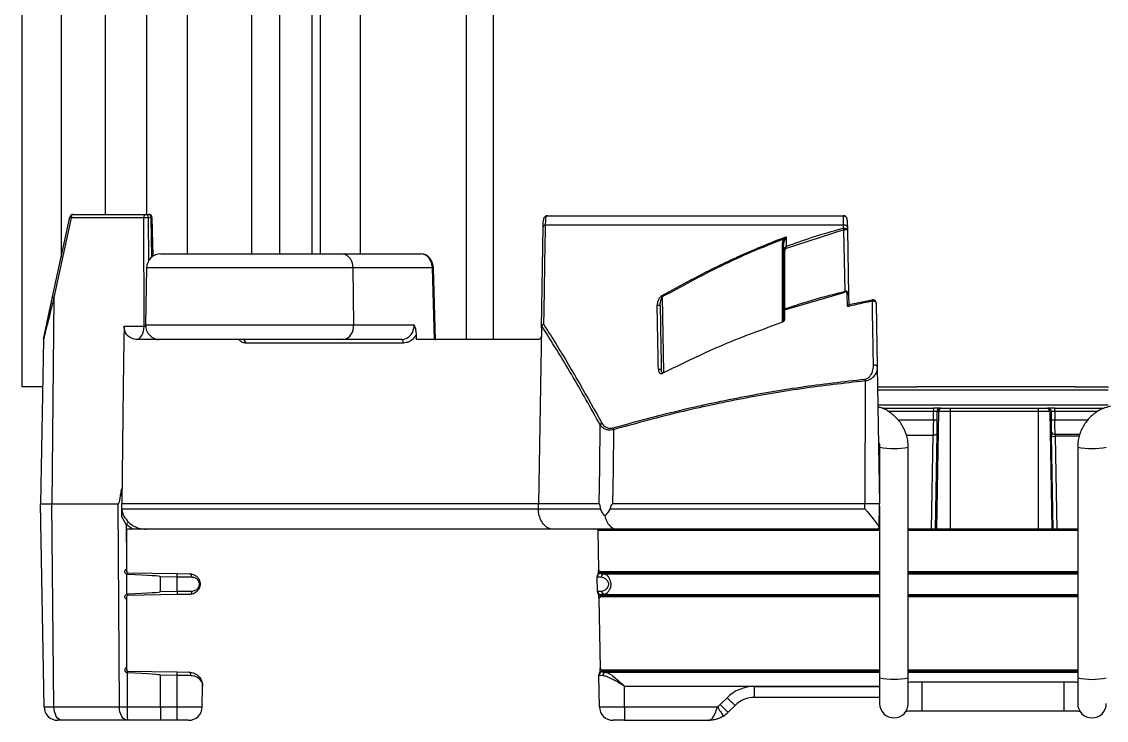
# Model space of a CAD drawing. Extents: x 6 to 134, y 3 to 97.
# Drawn here: x 52.948 to 57.685, y 71.691 to 74.743 of the extents above; entities that cross this region are included whole.
import ezdxf

# ---------------------------------------------------------------- set-up
doc = ezdxf.new("R2010")
doc.units = 0
doc.header["$MEASUREMENT"] = 0
doc.layers.add('OBJECT', color=7, linetype='CONTINUOUS')

msp = doc.modelspace()

# ---------------------------------------------------------------- linework, layer by layer
at = {"layer": 'OBJECT'}
for p, q in [((54.075, 81.6983), (54.075, 73.7293)), ((54.2152, 80.99), (54.2152, 73.7293)), ((54.2525, 80.99), (54.2525, 73.7293)), ((54.4271, 80.9903), (54.4271, 73.7293)), ((54.8894, 80.9903), (54.8894, 73.3543)), ((55.0076, 80.9912), (55.0076, 73.3543)), ((53.1208, 76.7814), (53.1208, 73.7123)), ((52.9485, 76.6142), (52.9485, 73.1483)), ((53.3126, 74.8245), (53.3126, 73.9013)), ((53.4932, 74.8245), (53.4932, 73.9013)), ((53.6705, 74.8245), (53.6705, 73.7293)), ((53.9522, 74.8245), (53.9522, 73.7293)), ((53.1738, 73.9013), (53.4911, 73.9013)), ((53.4911, 73.9013), (53.5029, 73.9013)), ((53.0835, 73.5404), (53.1592, 73.8895)), ((53.165, 73.8865), (53.0894, 73.5375)), ((53.4823, 73.8865), (53.165, 73.8865)), ((53.483, 73.4132), (53.4823, 73.8865)), ((53.5133, 73.8865), (53.5015, 73.8865)), ((53.5015, 73.8865), (53.5018, 73.697)), ((53.5175, 73.7155), (53.5133, 73.8865)), ((53.522, 73.7188), (53.5179, 73.8867)), ((56.5374, 73.8545), (55.2348, 73.8545)), ((56.5376, 73.8937), (55.2419, 73.8937)), ((56.5376, 73.8417), (56.5374, 73.8545)), ((56.5413, 73.8934), (56.5376, 73.8937)), ((55.2186, 73.4077), (55.2263, 73.8466)), ((56.5397, 73.8338), (56.2835, 73.751)), ((56.5444, 73.5661), (56.5397, 73.8338)), ((56.5545, 73.8466), (56.5547, 73.8338)), ((56.5547, 73.8338), (56.5597, 73.549)), ((56.2706, 73.4297), (56.2706, 73.7656)), ((56.2756, 73.738), (56.2756, 73.7657)), ((53.5568, 73.7293), (54.3498, 73.7293)), ((54.3498, 73.7293), (54.6912, 73.7293)), ((54.701, 73.728), (54.6912, 73.7293)), ((56.2756, 73.4843), (56.2756, 73.738)), ((56.2806, 73.7381), (56.2806, 73.4873)), ((53.4938, 73.6674), (53.4895, 73.4184)), ((54.3944, 73.6674), (53.4938, 73.6674)), ((54.3944, 73.6674), (54.3975, 73.4184)), ((54.7424, 73.6674), (54.3944, 73.6674)), ((54.7509, 73.3543), (54.7424, 73.6674)), ((54.7554, 73.3518), (54.7468, 73.6675)), ((53.0435, 73.3557), (53.0835, 73.5404)), ((53.0894, 73.5375), (53.0801, 72.6363)), ((55.7463, 73.5404), (55.752, 73.2107)), ((56.2806, 73.4843), (56.5445, 73.5613)), ((56.555, 73.4982), (56.554, 73.5516)), ((56.5597, 73.549), (56.5605, 73.5062)), ((56.6628, 73.5266), (56.5605, 73.5061)), ((56.6624, 73.5284), (56.6624, 73.5284)), ((56.2756, 73.4393), (56.2756, 73.4842)), ((56.2797, 73.487), (56.2797, 73.4421)), ((56.5605, 73.5062), (56.5605, 73.5062)), ((56.6803, 73.5139), (56.6852, 73.2353)), ((56.2756, 73.4393), (56.2754, 73.4381)), ((53.396, 73.4132), (53.483, 73.4132)), ((53.4895, 73.4184), (54.3975, 73.4184)), ((54.3975, 73.4184), (54.6627, 73.4184)), ((55.2186, 73.4077), (55.2051, 72.6363)), ((53.0432, 73.3528), (53.0306, 72.6363)), ((53.451, 73.3543), (53.449, 73.3543)), ((53.5525, 73.3543), (53.451, 73.3543)), ((54.3529, 73.3543), (53.5525, 73.3543)), ((54.6158, 73.339), (53.9259, 73.339)), ((54.6071, 73.3543), (54.3529, 73.3543)), ((54.6716, 73.3763), (54.6716, 73.3543)), ((55.2029, 73.3543), (54.6716, 73.3543)), ((56.6852, 73.2353), (56.6956, 72.6363)), ((55.7419, 73.2216), (55.7419, 73.2198)), ((53.0396, 73.1483), (52.9485, 73.1483)), ((56.6321, 73.1736), (56.6314, 72.6363)), ((56.6867, 73.1483), (56.8573, 73.1483)), ((57.5475, 73.1483), (56.8573, 73.1483)), ((57.5475, 73.1483), (57.6948, 73.1483)), ((57.6943, 73.1335), (56.687, 73.1335)), ((56.6881, 73.069), (57.6932, 73.069)), ((56.7059, 73.0543), (56.9309, 73.0543)), ((56.9309, 73.0543), (56.9309, 73.0395)), ((56.9609, 73.0543), (56.9309, 73.0543)), ((56.9609, 73.0543), (56.9678, 73.0543)), ((56.9678, 73.0543), (57.0038, 73.0543)), ((57.0038, 73.0543), (57.0038, 73.0395)), ((57.0038, 73.0543), (57.3875, 73.0543)), ((57.3875, 73.0543), (57.4235, 73.0543)), ((57.3875, 73.0543), (57.3875, 73.0395)), ((57.4235, 73.0543), (57.4304, 73.0543)), ((57.4604, 73.0543), (57.4304, 73.0543)), ((57.4604, 73.0395), (57.4604, 73.0543)), ((57.4604, 73.0543), (57.6755, 73.0543)), ((56.9309, 73.0395), (56.7332, 73.0395)), ((56.775, 73.0045), (56.9303, 73.0045)), ((56.9303, 73.0045), (56.9309, 73.0395)), ((56.9528, 73.0395), (56.9438, 72.5263)), ((56.9459, 73.0395), (56.9453, 73.0045)), ((56.9528, 73.0395), (56.9459, 73.0395)), ((57.0038, 73.0395), (56.9528, 73.0395)), ((57.0038, 73.0395), (57.0038, 72.5263)), ((57.3875, 73.0395), (57.0038, 73.0395)), ((57.3875, 73.0395), (57.3875, 72.5263)), ((57.4385, 73.0395), (57.3875, 73.0395)), ((57.4385, 73.0395), (57.4475, 72.5263)), ((57.4454, 73.0395), (57.4385, 73.0395)), ((57.446, 73.0045), (57.4454, 73.0395)), ((57.4604, 73.0395), (57.461, 73.0045)), ((57.6485, 73.0395), (57.4604, 73.0395)), ((57.461, 73.0045), (57.6071, 73.0045)), ((56.811, 72.9373), (56.9296, 72.9373)), ((56.9225, 72.5263), (56.9296, 72.9373)), ((56.9296, 72.9373), (56.9297, 72.9373)), ((56.9447, 72.9433), (56.9375, 72.5263)), ((57.4537, 72.5263), (57.4468, 72.9319)), ((57.4616, 72.9412), (57.5706, 72.9412)), ((57.4618, 72.9319), (57.4687, 72.5263)), ((57.5683, 72.9319), (57.4618, 72.9319)), ((56.6955, 72.8842), (56.6955, 72.6455)), ((56.8205, 71.8772), (56.8205, 72.8842)), ((57.5605, 72.8842), (57.5605, 71.8772)), ((53.3841, 72.7017), (53.3852, 72.6363)), ((53.0306, 72.6363), (53.0801, 72.6363)), ((53.0461, 71.7502), (53.0306, 72.6363)), ((53.0801, 72.6363), (53.3698, 72.6363)), ((53.0892, 71.7502), (53.0801, 72.6363)), ((53.375, 71.7502), (53.3698, 72.6363)), ((55.2051, 72.6363), (53.3852, 72.6363)), ((53.3856, 72.6117), (53.3852, 72.6363)), ((55.2055, 72.6147), (55.2051, 72.6363)), ((55.4711, 72.6363), (55.2051, 72.6363)), ((55.2052, 72.6147), (55.2051, 72.6363)), ((56.6314, 72.6363), (55.5294, 72.6363)), ((56.6956, 72.6363), (56.6314, 72.6363)), ((56.6314, 72.6147), (56.6314, 72.6363)), ((56.6938, 72.5303), (56.6956, 72.6363)), ((56.6955, 72.6271), (56.6955, 71.8772)), ((53.3861, 72.6147), (55.2052, 72.6147)), ((53.4047, 72.5472), (53.3862, 72.5795)), ((55.2052, 72.6147), (55.2056, 72.6095)), ((55.2056, 72.6086), (55.2055, 72.6147)), ((55.2055, 72.6147), (55.4775, 72.6147)), ((55.5179, 72.6147), (56.6314, 72.6147)), ((53.4327, 72.5263), (53.4047, 72.5472)), ((53.4047, 72.5472), (53.4056, 72.3903)), ((53.4106, 72.5263), (53.4056, 72.5213)), ((53.4327, 72.5263), (53.4106, 72.5263)), ((55.268, 72.5263), (53.4925, 72.5263)), ((55.5483, 72.5263), (55.268, 72.5263)), ((55.4638, 72.5263), (55.4642, 72.5213)), ((56.6937, 72.5263), (55.5483, 72.5263)), ((56.6938, 72.5303), (56.6937, 72.5263)), ((56.6955, 72.5263), (56.6937, 72.5263)), ((56.9225, 72.5263), (56.8205, 72.5263)), ((56.9375, 72.5263), (56.9225, 72.5263)), ((56.9438, 72.5263), (56.9375, 72.5263)), ((57.0038, 72.5263), (56.9438, 72.5263)), ((57.3875, 72.5263), (57.0038, 72.5263)), ((57.4475, 72.5263), (57.3875, 72.5263)), ((57.4537, 72.5263), (57.4475, 72.5263)), ((57.4687, 72.5263), (57.4537, 72.5263)), ((57.5605, 72.5263), (57.4687, 72.5263)), ((53.4056, 72.5213), (53.4056, 72.3903)), ((55.4642, 72.5213), (55.4672, 72.3473)), ((55.4642, 72.5213), (56.6955, 72.5213)), ((56.8205, 72.5213), (57.5605, 72.5213)), ((53.4056, 72.3903), (53.4056, 72.3521)), ((53.4056, 72.3412), (53.4106, 72.3362)), ((53.4106, 72.3362), (53.6279, 72.3324)), ((55.4763, 72.3412), (55.4766, 72.3362)), ((55.4763, 72.3412), (56.6955, 72.3412)), ((55.4766, 72.3362), (55.4767, 72.3324)), ((55.4766, 72.3362), (56.6955, 72.3362)), ((56.8205, 72.3412), (57.5605, 72.3412)), ((56.8205, 72.3362), (57.5605, 72.3362)), ((53.406, 72.3297), (53.4065, 72.2426)), ((53.4104, 72.3287), (53.406, 72.3297)), ((53.5547, 72.2536), (53.5547, 72.3184)), ((53.6276, 72.3171), (53.5547, 72.3184)), ((53.6276, 72.2549), (53.6276, 72.3171)), ((53.6279, 72.3324), (53.6833, 72.3314)), ((55.4617, 72.3171), (55.4617, 72.319)), ((55.4628, 72.2549), (55.4617, 72.3171)), ((55.4926, 72.3314), (56.6955, 72.3314)), ((56.8205, 72.3314), (57.5605, 72.3314)), ((53.4065, 72.2426), (53.4104, 72.2434)), ((53.6279, 72.2402), (53.4106, 72.2364)), ((53.5547, 72.2536), (53.6276, 72.2549)), ((53.6833, 72.2411), (53.6279, 72.2402)), ((55.4628, 72.253), (55.4628, 72.2549)), ((55.4778, 72.2402), (55.4779, 72.2364)), ((55.4939, 72.2411), (56.6955, 72.2411)), ((56.8205, 72.2411), (57.5605, 72.2411)), ((53.4106, 72.2364), (53.4056, 72.2314)), ((53.4056, 72.2201), (53.4056, 71.922)), ((55.4694, 72.225), (55.4747, 71.9172)), ((55.4779, 72.2364), (55.4782, 72.2314)), ((55.4779, 72.2364), (56.6955, 72.2364)), ((55.4782, 72.2314), (56.6955, 72.2314)), ((56.8205, 72.2364), (57.5605, 72.2364)), ((56.8205, 72.2314), (57.5605, 72.2314)), ((53.4056, 71.9112), (53.4106, 71.9062)), ((55.4838, 71.9112), (55.4842, 71.9062)), ((55.4838, 71.9112), (56.6955, 71.9112)), ((56.8205, 71.9112), (57.5605, 71.9112)), ((53.4085, 71.8989), (53.4093, 71.7502)), ((53.4104, 71.8987), (53.4085, 71.8989)), ((53.4106, 71.9062), (53.6279, 71.9024)), ((53.5548, 71.7502), (53.5547, 71.8884)), ((53.6276, 71.8871), (53.5547, 71.8884)), ((53.6276, 71.7502), (53.6276, 71.8871)), ((53.6279, 71.9024), (53.6798, 71.9015)), ((55.4692, 71.8871), (55.4692, 71.889)), ((55.4716, 71.7502), (55.4692, 71.8871)), ((55.4842, 71.9062), (55.4842, 71.9024)), ((55.4842, 71.9062), (56.6955, 71.9062)), ((55.4993, 71.9015), (56.6955, 71.9015)), ((56.6955, 71.8772), (56.6955, 71.7642)), ((56.8205, 71.9062), (57.5605, 71.9062)), ((56.8205, 71.9015), (57.5605, 71.9015)), ((56.8205, 71.7642), (56.8205, 71.8772)), ((57.5605, 71.8772), (57.5605, 71.7642)), ((53.7372, 71.7502), (53.7388, 71.8405)), ((55.5811, 71.7502), (55.5811, 71.8405)), ((55.5811, 71.8405), (56.6955, 71.8405)), ((56.1489, 71.7913), (56.1489, 71.8394)), ((56.1489, 71.8394), (56.6955, 71.8394)), ((57.5005, 71.8583), (56.8805, 71.8583)), ((56.8805, 71.8583), (56.8805, 71.7333)), ((57.5005, 71.8583), (57.5005, 71.7333)), ((55.9996, 71.7602), (56.0293, 71.7899)), ((56.6955, 71.7913), (56.1489, 71.7913)), ((53.0461, 71.7502), (53.0462, 71.7464)), ((53.0461, 71.7502), (53.0892, 71.7502)), ((53.0892, 71.7502), (53.375, 71.7502)), ((53.4093, 71.7502), (53.5548, 71.7502)), ((53.5548, 71.7502), (53.6276, 71.7502)), ((53.6276, 71.7502), (53.7372, 71.7502)), ((53.6276, 71.6913), (53.6276, 71.7502)), ((55.4716, 71.7502), (55.5811, 71.7502)), ((55.5811, 71.7502), (55.9871, 71.7502)), ((55.5811, 71.7502), (55.5811, 71.6913)), ((56.064, 71.7561), (56.0343, 71.7264)), ((56.8805, 71.7333), (57.5005, 71.7333)), ((53.1245, 71.6913), (53.1061, 71.6913)), ((53.4102, 71.6913), (53.1245, 71.6913)), ((53.5552, 71.6913), (53.4102, 71.6913)), ((53.6276, 71.6913), (53.5552, 71.6913)), ((53.6772, 71.6913), (53.6276, 71.6913)), ((55.5811, 71.6913), (55.5316, 71.6913)), ((55.5811, 71.6913), (55.9494, 71.6913))]:
    msp.add_line(p, q, dxfattribs=at)
at = {"layer": 'OBJECT', "flags": 128}
for points in [[(53.1738, 73.9013), (53.1721, 73.901), (53.1705, 73.9002), (53.169, 73.8988), (53.1677, 73.897), (53.1666, 73.8948), (53.1657, 73.8922), (53.1652, 73.8894), (53.165, 73.8865)], [(53.4823, 73.8865), (53.4825, 73.8894), (53.483, 73.8922), (53.4838, 73.8948), (53.4849, 73.897), (53.4863, 73.8988), (53.4878, 73.9002), (53.4894, 73.901), (53.4911, 73.9013)], [(55.2362, 73.8932), (55.2362, 73.8932), (55.2369, 73.8931), (55.2378, 73.8926)], [(56.5545, 73.8466), (56.5541, 73.8483), (56.5531, 73.85), (56.5515, 73.8515), (56.5493, 73.8527), (56.5466, 73.8537), (56.5437, 73.8543), (56.5405, 73.8546), (56.5374, 73.8545)], [(56.5385, 73.8951), (56.5384, 73.8951), (56.538, 73.8947), (56.5376, 73.8937)], [(56.5425, 73.8945), (56.5425, 73.8945), (56.542, 73.8943), (56.5413, 73.8934)], [(56.2877, 73.8033), (56.2877, 73.7783), (56.2877, 73.7773), (56.2877, 73.7616)], [(56.5376, 73.8417), (56.5408, 73.8418), (56.5439, 73.8415), (56.5469, 73.8409), (56.5495, 73.8399), (56.5517, 73.8387), (56.5533, 73.8372), (56.5544, 73.8355), (56.5547, 73.8338)], [(56.5597, 73.549), (56.5596, 73.5496), (56.5593, 73.5501), (56.5587, 73.5506), (56.558, 73.551), (56.5571, 73.5514), (56.5561, 73.5516), (56.5551, 73.5517), (56.554, 73.5516)], [(56.6803, 73.5139), (56.68, 73.5156), (56.679, 73.5172), (56.6774, 73.5187), (56.6753, 73.5199), (56.6727, 73.5209), (56.6699, 73.5216), (56.6668, 73.5219), (56.6637, 73.5218)], [(55.7239, 73.5052), (55.7262, 73.5054), (55.7286, 73.5054), (55.7308, 73.5051), (55.7329, 73.5045), (55.7346, 73.5036), (55.7359, 73.5025), (55.7367, 73.5012), (55.737, 73.4999)], [(56.2756, 73.4842), (56.2757, 73.4847), (56.2759, 73.4852), (56.2763, 73.4856), (56.2768, 73.486), (56.2774, 73.4864), (56.2781, 73.4866), (56.2789, 73.4868), (56.2797, 73.487)], [(56.2756, 73.4393), (56.2757, 73.4398), (56.2759, 73.4403), (56.2763, 73.4407), (56.2768, 73.4411), (56.2774, 73.4414), (56.2781, 73.4417), (56.2789, 73.4419), (56.2797, 73.4421)], [(53.396, 73.4132), (53.3952, 73.3543), (53.3923, 73.1483), (53.3852, 72.6363)], [(53.449, 73.3543), (53.4556, 73.3558), (53.462, 73.3594), (53.4678, 73.3649), (53.4729, 73.3722), (53.4771, 73.3811), (53.4803, 73.3911), (53.4823, 73.4019), (53.483, 73.4132)], [(54.6158, 73.339), (54.6156, 73.342), (54.6152, 73.3448), (54.6144, 73.3475), (54.6133, 73.3498), (54.612, 73.3517), (54.6105, 73.3531), (54.6088, 73.354), (54.6071, 73.3543)], [(56.6852, 73.2353), (56.6848, 73.237), (56.6838, 73.2386), (56.6823, 73.24), (56.6802, 73.2413), (56.6776, 73.2423), (56.6748, 73.2429), (56.6717, 73.2432), (56.6686, 73.2432)], [(55.729, 73.225), (55.7313, 73.2253), (55.7336, 73.2253), (55.7358, 73.2249), (55.7378, 73.2243), (55.7395, 73.2234), (55.7408, 73.2223), (55.7416, 73.2211), (55.7419, 73.2198)], [(55.4711, 72.6363), (55.4729, 72.795), (55.4749, 72.9817)], [(55.533, 72.9608), (55.531, 72.7855), (55.5294, 72.6363)], [(53.691, 72.3162), (53.6909, 72.3191), (53.6905, 72.322), (53.6898, 72.3246), (53.6888, 72.3269), (53.6877, 72.3288), (53.6863, 72.3302), (53.6848, 72.3311), (53.6833, 72.3314)], [(53.691, 72.2559), (53.6909, 72.253), (53.6905, 72.2502), (53.6898, 72.2477), (53.6888, 72.2455), (53.6876, 72.2437), (53.6863, 72.2423), (53.6848, 72.2414), (53.6833, 72.2411)], [(53.6876, 71.8862), (53.6875, 71.8892), (53.6871, 71.892), (53.6864, 71.8947), (53.6854, 71.897), (53.6842, 71.8989), (53.6829, 71.9003), (53.6814, 71.9012), (53.6798, 71.9015)], [(53.1245, 71.6913), (53.1177, 71.6924), (53.1111, 71.6958), (53.1051, 71.7012), (53.0997, 71.7085), (53.0954, 71.7174), (53.0921, 71.7276), (53.09, 71.7387), (53.0892, 71.7502)], [(53.4102, 71.6913), (53.4034, 71.6924), (53.3969, 71.6958), (53.3908, 71.7012), (53.3855, 71.7085), (53.3811, 71.7174), (53.3778, 71.7276), (53.3758, 71.7387), (53.375, 71.7502)]]:
    msp.add_lwpolyline(points, dxfattribs=at)
at = {"layer": 'OBJECT'}
for centre, radius, start, end in [((53.1738, 73.8863), 0.015, 90, 167.77), ((53.4884, 73.8883), 0.0133, 352.3814, 78.1308), ((53.5029, 73.8863), 0.015, 1.4265, 90), ((53.5001, 73.8883), 0.0133, 352.3814, 78.1308), ((53.1663, 73.8964), 0.00991, 224.235, 262.7339), ((53.4919, 73.3214), 0.5652, 89.0251, 90.9749), ((53.5832, 71.1126), 2.7749, 91.3499, 91.4445), ((55.236, 73.8446), 0.00994, 96.9732, 168.6244), ((55.2446, 73.8917), 0.0034, 92.1315, 144.4276), ((53.8776, 73.1094), 2.759, 15.2212, 15.3914), ((56.5472, 73.6189), 0.215, 88.0016, 91.9984), ((56.2719, 73.8373), 0.0717, 269.0014, 272.9983), ((56.398, 73.9881), 0.229, 238.2374, 239.202), ((53.5568, 73.6663), 0.063, 90, 179), ((54.339, 73.6745), 0.0559, 352.6999, 78.7745), ((56.2794, 73.6664), 0.0717, 89.0014, 92.9983), ((56.1861, 73.5665), 0.2086, 62.1705, 63.2781), ((54.7376, 73.8752), 0.2079, 271.3187, 272.529), ((56.6082, 73.5803), 0.0664, 192.3277, 194.2201), ((53.0906, 73.5473), 0.00991, 224.235, 262.7339), ((54.9376, 73.0788), 0.9311, 29.7191, 30.0932), ((56.6653, 73.5136), 0.015, 1, 101.192), ((56.9047, 73.5713), 0.246, 190.0526, 191.6051), ((56.2806, 73.4842), 0.005, 108.7229, 180), ((56.3221, 73.5019), 0.0449, 196.7529, 199.4543), ((56.2706, 73.4395), 0.005, 288.0865, 359.9807), ((53.5525, 73.4173), 0.063, 179, 270), ((54.3415, 73.4097), 0.0566, 281.6167, 8.7946), ((53.0581, 73.3525), 0.015, 167.77, 179), ((53.5445, 73.3864), 0.0321, 235.0416, 269.0517), ((53.9123, 73.3408), 0.0137, 352.5519, 81.1045), ((55.8186, 73.2435), 0.0781, 204.7969, 207.6205), ((56.8169, 73.1919), 0.1857, 183.1945, 185.6412), ((56.9609, 73.0393), 0.015, 90.0043, 179.0045), ((56.9678, 73.0393), 0.015, 90.0043, 179.0045), ((57.4235, 73.0393), 0.015, 0.9955, 89.9957), ((57.4304, 73.0393), 0.015, 0.9955, 89.9957), ((56.9378, 73.2283), 0.2239, 268.0807, 271.9193), ((57.4535, 73.2283), 0.2239, 268.0807, 271.9193), ((55.4921, 72.9724), 0.0195, 118.3305, 151.6353), ((55.5921, 72.9772), 0.0614, 187.9989, 195.5429), ((57.4594, 72.9544), 0.0134, 196.9843, 279.3425), ((57.4543, 73.1556), 0.2239, 268.0807, 271.9193), ((56.7579, 73.2074), 0.3292, 259.0631, 280.9518), ((57.623, 73.2074), 0.3293, 259.0504, 280.9328), ((55.5357, 70.3621), 3.0522, 134.0209, 134.2808), ((48.7442, 72.4114), 4.667, 358.984, 359.0764), ((55.4766, 72.3212), 0.015, 89.9998, 128.929), ((41.0311, 72.5409), 12.5986, 358.98245, 359.05186), ((55.4767, 72.3174), 0.015, 89.9959, 180.9955), ((55.4941, 72.3173), 0.0142, 95.8142, 184.577), ((57.6788, 72.3168), 4.269, 180.9839, 181.0789), ((65.6477, 72.4611), 12.0219, 180.98264, 181.05288), ((55.4778, 72.2552), 0.015, 181.0043, 270.0046), ((55.4953, 72.2552), 0.0141, 177.095, 264.2594), ((55.4779, 72.2514), 0.015, 233.0818, 270.0008), ((48.7454, 71.9814), 4.6658, 358.984, 359.0764), ((41.0311, 72.1109), 12.5986, 358.98245, 359.05186), ((55.4842, 71.8874), 0.015, 89.9959, 180.9955), ((55.4842, 71.8912), 0.015, 89.9998, 128.8792), ((55.5008, 71.8874), 0.0142, 95.9536, 184.6613), ((56.758, 72.1996), 0.3284, 259.029, 280.971), ((57.623, 72.1461), 0.2761, 256.9159, 283.0841), ((56.1489, 71.6704), 0.169, 90, 135), ((56.7284, 72.472), 0.9767, 224.2961, 227.1357), ((56.1489, 71.6713), 0.12, 90, 135), ((53.1061, 71.7513), 0.06, 181, 270), ((53.3922, 74.6136), 2.8634, 269.6561, 270.3439), ((54.4029, 71.7357), 0.9936, 179.1601, 182.5603), ((53.6772, 71.7513), 0.06, 270, 359), ((55.5316, 71.7513), 0.06, 181, 270), ((55.9494, 71.8104), 0.071, 302.0296, 315), ((57.0933, 72.4282), 1.2975, 211.5018, 213.6339), ((56.6987, 72.4423), 0.9767, 224.2961, 227.1357), ((55.9494, 71.8113), 0.12, 302.0296, 315), ((56.758, 71.7642), 0.0625, 180, 0), ((57.623, 71.7642), 0.0625, 180, 0)]:
    msp.add_arc(centre, radius, start, end, dxfattribs=at)
for centre, major_axis, ratio, start_param, end_param in [((53.4919, 73.4143), (0.015, -0.0001), 0.090892, 4.084945, 4.563011), ((56.9318, 73.0063), (0.0015, 0.102), 0.014885, 1.588471, 2.313183), ((56.9309, 73.0393), (0.015, 0.0003), 0.017429, 0.016855, 1.569899), ((56.9468, 73.006), (0.0015, 0.087), 0.01745, 1.588554, 2.376412), ((57.4604, 73.0393), (0.015, -0.0003), 0.017429, 1.571694, 3.124737), ((57.4444, 73.006), (-0.0015, 0.087), 0.01745, 4.01996, 4.694631), ((57.4594, 73.0063), (-0.0015, 0.102), 0.014885, 4.020043, 4.694714), ((57.4473, 72.9314), (-0.0005, 0.03), 0.01745, 0.878368, 1.553038), ((57.4623, 72.9316), (-0.0005, 0.015), 0.034868, 0.877454, 1.552124), ((53.3952, 74.3552), (0.0253, 1.719), 0.028233, 3.142009, 3.418861), ((52.538, 72.3364), (1.0167, -0.018), 0.014749, 0.000263, 0.53947), ((55.4766, 72.3243), (0.0112, 0.0137), 0.717761, 1.529757, 2.438481), ((55.5811, 72.3324), (0.1044, 0), 0.017455, 3.141897, 3.700741), ((52.538, 72.2361), (1.0167, 0.0175), 0.014749, 5.743706, 6.282934), ((55.4779, 72.2483), (-0.0117, 0.0133), 0.717763, 0.703088, 1.612002), ((55.5811, 72.2402), (0.1033, 0), 0.017455, 2.576577, 3.141897), ((52.538, 71.9064), (1.0167, -0.018), 0.014749, 0.000263, 0.539576), ((55.4841, 71.8943), (0.0112, 0.0137), 0.717761, 1.528887, 2.438481), ((55.5811, 71.9024), (0.0969, 0), 0.017455, 3.141897, 3.707047), ((53.5552, 71.7513), (0, 0.06), 0.007377, 1.58825, 3.141593)]:
    msp.add_ellipse(centre, major_axis=major_axis, ratio=ratio, start_param=start_param, end_param=end_param, dxfattribs=at)
for points, knots in [([(55.2263, 73.8466), (55.2264, 73.8554), (55.2266, 73.8665), (55.2268, 73.8745), (55.2268, 73.8762)], [0, 0, 0, 0, 0.785203, 1, 1, 1, 1]), ([(55.2362, 73.8931), (55.2351, 73.8925), (55.2328, 73.8911), (55.23, 73.8879), (55.2279, 73.8837), (55.2269, 73.8796), (55.2268, 73.877), (55.2268, 73.8762)], [0, 0, 0, 0, 0.186733, 0.381556, 0.603396, 0.887861, 1, 1, 1, 1]), ([(55.2378, 73.8926), (55.2364, 73.892), (55.2333, 73.8906), (55.2299, 73.8869), (55.228, 73.8831), (55.2272, 73.8803), (55.2269, 73.8783), (55.2268, 73.8769), (55.2268, 73.8763), (55.2268, 73.8762)], [0, 0, 0, 0, 0.213329, 0.482382, 0.699824, 0.809783, 0.904611, 0.992435, 1, 1, 1, 1]), ([(55.2348, 73.8545), (55.2347, 73.8465), (55.234, 73.8064), (55.2317, 73.6624), (55.2294, 73.5258), (55.2277, 73.4214)], [0, 0, 0, 0, 0.05572, 0.278599, 1, 1, 1, 1]), ([(55.2378, 73.8926), (55.2374, 73.8893), (55.2363, 73.8793), (55.2354, 73.8645), (55.2348, 73.8545)], [0, 0, 0, 0, 0.331238, 1, 1, 1, 1]), ([(55.2445, 73.895), (55.2438, 73.895), (55.2414, 73.895), (55.2384, 73.8943), (55.2366, 73.8933), (55.2363, 73.8931)], [0, 0, 0, 0, 0.267297, 0.860367, 1, 1, 1, 1]), ([(55.2419, 73.8937), (55.2414, 73.8937), (55.2405, 73.8936), (55.239, 73.8932), (55.2381, 73.8928), (55.2378, 73.8926)], [0, 0, 0, 0, 0.347188, 0.699891, 1, 1, 1, 1]), ([(56.5374, 73.8545), (56.5373, 73.862), (56.5373, 73.8774), (56.5375, 73.8881), (56.5376, 73.8937)], [0, 0, 0, 0, 0.4834986, 1, 1, 1, 1]), ([(56.5433, 73.8943), (56.5425, 73.8945), (56.541, 73.8951), (56.5393, 73.8949), (56.5385, 73.8948)], [0, 0, 0, 0, 0.478151, 1, 1, 1, 1]), ([(56.554, 73.8762), (56.554, 73.8763), (56.554, 73.877), (56.5539, 73.8782), (56.5536, 73.88), (56.5531, 73.8822), (56.5516, 73.886), (56.5487, 73.8898), (56.5448, 73.8925), (56.5424, 73.8931), (56.5413, 73.8934)], [0, 0, 0, 0, 0.006906, 0.098979, 0.152661, 0.239562, 0.398915, 0.67688, 0.857224, 1, 1, 1, 1]), ([(56.554, 73.8762), (56.5539, 73.8777), (56.5537, 73.8811), (56.5521, 73.8863), (56.5488, 73.891), (56.5453, 73.8938), (56.543, 73.8942), (56.5424, 73.8943)], [0, 0, 0, 0, 0.199025, 0.457805, 0.704159, 0.922516, 1, 1, 1, 1]), ([(56.554, 73.8762), (56.5541, 73.8727), (56.5542, 73.8643), (56.5544, 73.8532), (56.5545, 73.8466)], [0, 0, 0, 0, 0.412808, 1, 1, 1, 1]), ([(55.7433, 73.5457), (55.8282, 73.5922), (55.9405, 73.6536), (56.1191, 73.7362), (56.2153, 73.7763), (56.2837, 73.8018), (56.2877, 73.8033)], [0, 0, 0, 0, 0.48159, 0.63701, 0.978685, 1, 1, 1, 1]), ([(56.2775, 73.7935), (56.2802, 73.7963), (56.2835, 73.7997), (56.287, 73.8028), (56.2876, 73.8033), (56.2877, 73.8033)], [0, 0, 0, 0, 0.8341205, 0.9874385, 1, 1, 1, 1]), ([(56.2877, 73.8033), (56.2877, 73.8033), (56.2852, 73.7996), (56.283, 73.7955), (56.2808, 73.7914)], [0, 0, 0, 0, 0.01128, 1, 1, 1, 1]), ([(56.2877, 73.7616), (56.2971, 73.765), (56.3441, 73.7822), (56.427, 73.8103), (56.5015, 73.8314), (56.5376, 73.8417)], [0, 0, 0, 0, 0.114296, 0.571565, 1, 1, 1, 1]), ([(56.2775, 73.7935), (56.2769, 73.7932), (56.1836, 73.758), (56.0028, 73.6807), (55.8311, 73.5868), (55.7463, 73.5404)], [0, 0, 0, 0, 0.003307, 0.507658, 1, 1, 1, 1]), ([(56.2706, 73.7656), (56.2711, 73.7725), (56.2717, 73.7823), (56.2761, 73.7909), (56.2775, 73.7935)], [0, 0, 0, 0, 0.701201, 1, 1, 1, 1]), ([(56.2808, 73.7914), (56.2798, 73.7891), (56.2764, 73.7809), (56.2759, 73.772), (56.2756, 73.7657)], [0, 0, 0, 0, 0.292893, 1, 1, 1, 1]), ([(56.2799, 73.7529), (56.2816, 73.755), (56.2835, 73.7576), (56.2861, 73.7602), (56.2869, 73.7609), (56.2874, 73.7613), (56.2876, 73.7615), (56.2877, 73.7615), (56.2877, 73.7616)], [0, 0, 0, 0, 0.693044, 0.822555, 0.931456, 0.973388, 0.986764, 1, 1, 1, 1]), ([(56.2877, 73.7616), (56.2877, 73.7615), (56.2876, 73.7615), (56.2875, 73.7612), (56.2873, 73.7607), (56.2868, 73.7598), (56.2854, 73.7567), (56.2843, 73.7536), (56.2835, 73.751)], [0, 0, 0, 0, 0.0132323, 0.0265629, 0.0684751, 0.1774786, 0.3048518, 1, 1, 1, 1]), ([(54.7464, 73.6675), (54.7464, 73.6693), (54.7467, 73.6788), (54.7412, 73.6963), (54.7278, 73.7152), (54.7126, 73.7262), (54.7026, 73.7272), (54.7, 73.7275)], [0, 0, 0, 0, 0.060368, 0.333519, 0.614546, 0.897971, 1, 1, 1, 1]), ([(54.7424, 73.6674), (54.7416, 73.6744), (54.7402, 73.6884), (54.7312, 73.7068), (54.718, 73.7215), (54.7068, 73.7258), (54.701, 73.728)], [0, 0, 0, 0, 0.245473, 0.490392, 0.737257, 1, 1, 1, 1]), ([(56.2756, 73.738), (56.2757, 73.7389), (56.2758, 73.7428), (56.277, 73.748), (56.2792, 73.7518), (56.2799, 73.7529)], [0, 0, 0, 0, 0.158063, 0.755919, 1, 1, 1, 1]), ([(56.2835, 73.751), (56.283, 73.7501), (56.2812, 73.746), (56.2809, 73.7415), (56.2806, 73.7381)], [0, 0, 0, 0, 0.237362, 1, 1, 1, 1]), ([(56.5595, 73.5491), (56.5595, 73.5505), (56.5595, 73.554), (56.5577, 73.5588), (56.5547, 73.5631), (56.551, 73.5656), (56.5471, 73.5667), (56.5445, 73.5662), (56.5433, 73.566)], [0, 0, 0, 0, 0.164413, 0.405845, 0.58684, 0.736016, 0.874165, 1, 1, 1, 1]), ([(53.0894, 73.5375), (53.087, 73.5279), (53.0749, 73.4799), (53.061, 73.4245), (53.0493, 73.3774), (53.0457, 73.3631), (53.0438, 73.3553), (53.0432, 73.353), (53.0432, 73.3528), (53.0432, 73.3528)], [0, 0, 0, 0, 0.137953, 0.69242, 0.794002, 0.896132, 0.945764, 0.986921, 1, 1, 1, 1]), ([(55.7433, 73.5457), (55.7432, 73.5456), (55.7412, 73.5445), (55.7373, 73.5413), (55.7312, 73.5335), (55.7253, 73.521), (55.7244, 73.5108), (55.7239, 73.5052)], [0, 0, 0, 0, 0.005801, 0.131632, 0.290309, 0.607042, 1, 1, 1, 1]), ([(55.737, 73.4999), (55.7372, 73.5056), (55.7375, 73.5157), (55.7403, 73.5279), (55.7432, 73.5359), (55.7454, 73.5391), (55.7463, 73.5404)], [0, 0, 0, 0, 0.41108, 0.736164, 0.888281, 1, 1, 1, 1]), ([(56.5438, 73.564), (56.5406, 73.5632), (56.5244, 73.5592), (56.4565, 73.5419), (56.3715, 73.5175), (56.3003, 73.4938), (56.2797, 73.487)], [0, 0, 0, 0, 0.036339, 0.181698, 0.763315, 1, 1, 1, 1]), ([(56.554, 73.5516), (56.5537, 73.5543), (56.5533, 73.5579), (56.5509, 73.5616), (56.549, 73.5633), (56.5469, 73.5641), (56.5451, 73.5642), (56.5441, 73.564), (56.5438, 73.564)], [0, 0, 0, 0, 0.460661, 0.606303, 0.752836, 0.854896, 0.957635, 1, 1, 1, 1]), ([(56.6637, 73.5218), (56.6517, 73.5194), (56.6172, 73.5125), (56.581, 73.5044), (56.5568, 73.4987), (56.555, 73.4982)], [0, 0, 0, 0, 0.330681, 0.948329, 1, 1, 1, 1]), ([(56.6686, 73.2432), (56.6685, 73.2515), (56.6677, 73.2933), (56.6661, 73.3862), (56.6646, 73.4707), (56.6637, 73.5218)], [0, 0, 0, 0, 0.089984, 0.449922, 1, 1, 1, 1]), ([(55.729, 73.225), (55.728, 73.2771), (55.7264, 73.3706), (55.7247, 73.4639), (55.7239, 73.5052)], [0, 0, 0, 0, 0.55729, 1, 1, 1, 1]), ([(55.737, 73.4999), (55.7377, 73.4586), (55.7393, 73.3653), (55.741, 73.2719), (55.7419, 73.2198)], [0, 0, 0, 0, 0.442708, 1, 1, 1, 1]), ([(56.5605, 73.5062), (56.5604, 73.5061), (56.5602, 73.5058), (56.5586, 73.5039), (56.5567, 73.5012), (56.5554, 73.4989), (56.555, 73.4983), (56.555, 73.4982)], [0, 0, 0, 0, 0.1651139, 0.4202127, 0.828963, 0.9898812, 1, 1, 1, 1]), ([(56.2716, 73.43), (56.1852, 73.3987), (56.0722, 73.3576), (55.8988, 73.2813), (55.8113, 73.238), (55.7493, 73.2073)], [0, 0, 0, 0, 0.484896, 0.634755, 1, 1, 1, 1]), ([(56.2797, 73.4421), (56.2796, 73.4408), (56.2793, 73.4384), (56.2766, 73.4341), (56.2736, 73.4316), (56.2716, 73.4301), (56.2716, 73.43)], [0, 0, 0, 0, 0.265081, 0.529122, 0.992289, 1, 1, 1, 1]), ([(56.2754, 73.4381), (56.2754, 73.4379), (56.2752, 73.4371), (56.2737, 73.4349), (56.2725, 73.4323), (56.2716, 73.4301), (56.2716, 73.43)], [0, 0, 0, 0, 0.067569, 0.344188, 0.989015, 1, 1, 1, 1]), ([(56.2716, 73.43), (56.2717, 73.4305), (56.2718, 73.4318), (56.2721, 73.4335), (56.2722, 73.4347), (56.2722, 73.4346), (56.2722, 73.4346)], [0, 0, 0, 0, 0.157445, 0.494757, 0.821365, 1, 1, 1, 1]), ([(53.449, 73.3543), (53.4365, 73.3566), (53.4196, 73.3596), (53.4037, 73.3801), (53.3984, 73.3934), (53.3962, 73.4037), (53.3961, 73.4105), (53.396, 73.4132)], [0, 0, 0, 0, 0.5655846, 0.7654179, 0.8614284, 0.9430839, 1, 1, 1, 1]), ([(54.6071, 73.3543), (54.6139, 73.3551), (54.6267, 73.3567), (54.6433, 73.3686), (54.6554, 73.3847), (54.6618, 73.4023), (54.6625, 73.4138), (54.6627, 73.4184)], [0, 0, 0, 0, 0.2368, 0.449793, 0.658694, 0.8649, 1, 1, 1, 1]), ([(54.6627, 73.4184), (54.6628, 73.4183), (54.6651, 73.4114), (54.6697, 73.3979), (54.671, 73.3834), (54.6716, 73.3763)], [0, 0, 0, 0, 0.007164, 0.518599, 1, 1, 1, 1]), ([(55.2199, 73.415), (55.2197, 73.4145), (55.2191, 73.4132), (55.2187, 73.4106), (55.2186, 73.4087), (55.2186, 73.4077)], [0, 0, 0, 0, 0.26501, 0.643254, 1, 1, 1, 1]), ([(55.2199, 73.415), (55.2208, 73.4162), (55.2227, 73.4186), (55.2259, 73.4206), (55.2276, 73.4214), (55.2277, 73.4214)], [0, 0, 0, 0, 0.487859, 0.979778, 1, 1, 1, 1]), ([(55.4749, 72.9817), (55.4335, 73.0562), (55.3507, 73.2054), (55.2635, 73.3451), (55.2199, 73.415)], [0, 0, 0, 0, 0.499672, 1, 1, 1, 1]), ([(55.2277, 73.4214), (55.2316, 73.4152), (55.2515, 73.3842), (55.3388, 73.245), (55.4183, 73.1039), (55.4828, 72.9896)], [0, 0, 0, 0, 0.04519, 0.225953, 1, 1, 1, 1]), ([(53.9259, 73.339), (53.9201, 73.3397), (53.9095, 73.3411), (53.9009, 73.3501), (53.8969, 73.3543)], [0, 0, 0, 0, 0.541047, 1, 1, 1, 1]), ([(54.6716, 73.3763), (54.6674, 73.3698), (54.6587, 73.3563), (54.639, 73.3421), (54.6238, 73.3401), (54.6158, 73.339)], [0, 0, 0, 0, 0.305292, 0.634566, 1, 1, 1, 1]), ([(55.2179, 73.369), (55.2178, 73.3675), (55.2174, 73.3643), (55.2151, 73.3601), (55.2117, 73.3568), (55.2075, 73.3547), (55.2044, 73.3544), (55.2029, 73.3543)], [0, 0, 0, 0, 0.192437, 0.384633, 0.583428, 0.799094, 1, 1, 1, 1]), ([(56.6315, 73.1815), (56.6319, 73.1816), (56.6348, 73.1819), (56.6404, 73.1838), (56.6489, 73.1894), (56.6577, 73.1997), (56.6667, 73.2182), (56.6679, 73.2335), (56.6686, 73.2432)], [0, 0, 0, 0, 0.015768, 0.099356, 0.202462, 0.373329, 0.60308, 1, 1, 1, 1]), ([(56.6852, 73.2353), (56.684, 73.2255), (56.6821, 73.21), (56.669, 73.1915), (56.6564, 73.1812), (56.6445, 73.1758), (56.6367, 73.174), (56.6327, 73.1737), (56.6321, 73.1736)], [0, 0, 0, 0, 0.375732, 0.599032, 0.773707, 0.885927, 0.981623, 1, 1, 1, 1]), ([(55.729, 73.225), (55.7294, 73.2206), (55.7301, 73.2146), (55.7344, 73.2086), (55.738, 73.2062), (55.742, 73.2053), (55.7459, 73.2058), (55.7482, 73.2068), (55.7493, 73.2073)], [0, 0, 0, 0, 0.411854, 0.557491, 0.704336, 0.805252, 0.90638, 1, 1, 1, 1]), ([(55.7476, 73.2108), (55.7476, 73.2108), (55.7472, 73.2105), (55.7466, 73.2103), (55.7458, 73.2101), (55.7454, 73.2101), (55.7451, 73.2101), (55.7449, 73.2102), (55.7438, 73.2109), (55.7421, 73.215), (55.7421, 73.2185), (55.7421, 73.2199)], [0, 0, 0, 0, 0.005993, 0.05319, 0.080578, 0.107831, 0.138416, 0.176061, 0.428561, 0.767507, 1, 1, 1, 1]), ([(55.5313, 72.9687), (55.6201, 72.9931), (55.7979, 73.0419), (56.0712, 73.1009), (56.349, 73.1497), (56.5372, 73.1709), (56.6315, 73.1815)], [0, 0, 0, 0, 0.2481648, 0.4970074, 0.7480882, 1, 1, 1, 1]), ([(56.6321, 73.1736), (56.5393, 73.1632), (56.3536, 73.1422), (56.0774, 73.094), (55.8029, 73.0349), (55.623, 72.9855), (55.533, 72.9608)], [0, 0, 0, 0, 0.248027, 0.496873, 0.748074, 1, 1, 1, 1]), ([(56.8205, 72.8842), (56.82, 72.8943), (56.8187, 72.9205), (56.8058, 72.9611), (56.7805, 73.0024), (56.7449, 73.0349), (56.713, 73.0545), (56.6928, 73.0588), (56.6883, 73.0598)], [0, 0, 0, 0, 0.129468, 0.33218, 0.535211, 0.738265, 0.941371, 1, 1, 1, 1]), ([(57.704, 73.0629), (57.6922, 73.0599), (57.6648, 73.053), (57.6272, 73.0285), (57.5938, 72.9936), (57.5708, 72.9509), (57.5614, 72.9131), (57.5607, 72.8906), (57.5605, 72.8842)], [0, 0, 0, 0, 0.1467085, 0.3404477, 0.5341643, 0.7278295, 0.92143, 1, 1, 1, 1]), ([(55.533, 72.9608), (55.5288, 72.96), (55.5185, 72.9581), (55.5031, 72.9599), (55.4865, 72.9673), (55.4793, 72.9763), (55.4749, 72.9817)], [0, 0, 0, 0, 0.164033, 0.408423, 0.645644, 1, 1, 1, 1]), ([(55.4828, 72.9896), (55.4864, 72.9842), (55.4923, 72.9754), (55.5062, 72.9678), (55.5193, 72.966), (55.5279, 72.9679), (55.5313, 72.9687)], [0, 0, 0, 0, 0.3652862, 0.6014766, 0.8396457, 1, 1, 1, 1]), ([(56.691, 72.905), (56.6917, 72.9036), (56.6953, 72.8973), (56.6954, 72.8899), (56.6955, 72.8842)], [0, 0, 0, 0, 0.2197, 1, 1, 1, 1]), ([(56.9297, 72.9373), (56.9313, 72.9374), (56.9345, 72.9375), (56.9388, 72.9384), (56.9422, 72.9398), (56.9442, 72.9415), (56.9447, 72.9427), (56.9447, 72.9433), (56.9447, 72.9433)], [0, 0, 0, 0, 0.200005, 0.399807, 0.605202, 0.823585, 0.992397, 1, 1, 1, 1]), ([(55.4775, 72.6147), (55.4771, 72.6173), (55.4764, 72.6218), (55.4752, 72.6273), (55.4741, 72.6314), (55.4732, 72.6341), (55.4723, 72.6356), (55.4716, 72.6362), (55.4713, 72.6363), (55.4711, 72.6363)], [0, 0, 0, 0, 0.321672, 0.541325, 0.692944, 0.85146, 0.915065, 0.968173, 1, 1, 1, 1]), ([(55.5294, 72.6363), (55.5289, 72.6362), (55.528, 72.6361), (55.5263, 72.6349), (55.523, 72.6307), (55.5204, 72.6235), (55.5186, 72.6173), (55.5179, 72.6147)], [0, 0, 0, 0, 0.0496995, 0.1136011, 0.2353091, 0.6825595, 1, 1, 1, 1]), ([(53.3856, 72.6117), (53.3858, 72.6126), (53.3859, 72.6136), (53.3861, 72.6146), (53.3861, 72.6147)], [0, 0, 0, 0, 0.884148, 1, 1, 1, 1]), ([(53.3862, 72.5795), (53.3861, 72.5878), (53.3859, 72.5985), (53.3857, 72.6092), (53.3856, 72.6117)], [0, 0, 0, 0, 0.769738, 1, 1, 1, 1]), ([(53.3861, 72.6147), (53.3863, 72.6114), (53.3871, 72.6003), (53.3951, 72.5794), (53.4074, 72.5652), (53.4147, 72.5569)], [0, 0, 0, 0, 0.149757, 0.500175, 1, 1, 1, 1]), ([(55.268, 72.5263), (55.2679, 72.5263), (55.2605, 72.5263), (55.2458, 72.5301), (55.2266, 72.5463), (55.2125, 72.5709), (55.2068, 72.5934), (55.2058, 72.606), (55.2056, 72.6086)], [0, 0, 0, 0, 0.003668, 0.244019, 0.484562, 0.719333, 0.943678, 1, 1, 1, 1]), ([(55.4953, 72.5838), (55.4909, 72.5895), (55.4844, 72.5982), (55.4789, 72.6086), (55.4778, 72.6136), (55.4775, 72.6147)], [0, 0, 0, 0, 0.605131, 0.910652, 1, 1, 1, 1]), ([(55.5179, 72.6147), (55.5163, 72.6116), (55.5104, 72.5997), (55.5017, 72.5905), (55.4953, 72.5838)], [0, 0, 0, 0, 0.260239, 1, 1, 1, 1]), ([(55.4953, 72.5838), (55.4976, 72.5763), (55.5026, 72.56), (55.5156, 72.5409), (55.5314, 72.5289), (55.5429, 72.5263), (55.5483, 72.5263), (55.5483, 72.5263)], [0, 0, 0, 0, 0.2217391, 0.4801997, 0.7588989, 0.9961293, 1, 1, 1, 1]), ([(56.6314, 72.6147), (56.6315, 72.6146), (56.6346, 72.6108), (56.6469, 72.5959), (56.6658, 72.573), (56.6827, 72.5513), (56.692, 72.5375), (56.6932, 72.5327), (56.6938, 72.5303)], [0, 0, 0, 0, 0.002907, 0.11286, 0.447746, 0.691467, 0.845243, 1, 1, 1, 1]), ([(53.4147, 72.5569), (53.4237, 72.5496), (53.4417, 72.5352), (53.4699, 72.5273), (53.487, 72.5265), (53.4925, 72.5263)], [0, 0, 0, 0, 0.400712, 0.804158, 1, 1, 1, 1]), ([(53.4925, 72.5263), (53.4924, 72.5263), (53.4823, 72.5263), (53.463, 72.5263), (53.4426, 72.5263), (53.4327, 72.5263)], [0, 0, 0, 0, 0.006938, 0.52071, 1, 1, 1, 1]), ([(53.406, 72.3297), (53.4049, 72.3303), (53.4027, 72.3316), (53.4005, 72.3349), (53.3992, 72.3388), (53.3991, 72.3432), (53.4005, 72.3474), (53.4029, 72.3505), (53.4049, 72.3517), (53.4056, 72.3521)], [0, 0, 0, 0, 0.137834, 0.274977, 0.422473, 0.583524, 0.748745, 0.909953, 1, 1, 1, 1]), ([(53.4056, 72.3521), (53.4056, 72.35), (53.4056, 72.3467), (53.4056, 72.344), (53.4056, 72.3424), (53.4056, 72.3416), (53.4056, 72.3412), (53.4056, 72.3412)], [0, 0, 0, 0, 0.445565, 0.716748, 0.853833, 0.991031, 1, 1, 1, 1]), ([(55.4672, 72.3473), (55.4686, 72.3461), (55.4707, 72.3444), (55.4738, 72.3426), (55.4754, 72.3417), (55.4763, 72.3412), (55.4763, 72.3412)], [0, 0, 0, 0, 0.488199, 0.736891, 0.985941, 1, 1, 1, 1]), ([(55.4672, 72.3329), (55.4673, 72.333), (55.4674, 72.3333), (55.4675, 72.3349), (55.4675, 72.337), (55.4675, 72.3397), (55.4675, 72.3425), (55.4674, 72.3452), (55.4673, 72.3466), (55.4672, 72.3473)], [0, 0, 0, 0, 0.14236, 0.28473, 0.427147, 0.569114, 0.710712, 0.852168, 1, 1, 1, 1]), ([(53.691, 72.3162), (53.682, 72.3163), (53.6623, 72.3166), (53.6399, 72.317), (53.6276, 72.3171)], [0, 0, 0, 0, 0.454597, 1, 1, 1, 1]), ([(53.6833, 72.3314), (53.6896, 72.3305), (53.7017, 72.3288), (53.7152, 72.3187), (53.7232, 72.3071), (53.7269, 72.2962), (53.728, 72.2864), (53.727, 72.2766), (53.7232, 72.2654), (53.7147, 72.2533), (53.7009, 72.2434), (53.6888, 72.2419), (53.6833, 72.2411)], [0, 0, 0, 0, 0.136362, 0.263329, 0.368349, 0.439903, 0.5002, 0.560961, 0.633301, 0.738333, 0.879024, 1, 1, 1, 1]), ([(53.691, 72.2559), (53.6953, 72.2564), (53.7045, 72.2574), (53.7148, 72.2637), (53.7214, 72.2717), (53.7244, 72.2793), (53.7252, 72.2861), (53.7243, 72.2929), (53.7213, 72.3003), (53.7151, 72.3078), (53.705, 72.3144), (53.6958, 72.3156), (53.691, 72.3162)], [0, 0, 0, 0, 0.128705, 0.277452, 0.381671, 0.44703, 0.498469, 0.549927, 0.615498, 0.720625, 0.854987, 1, 1, 1, 1]), ([(55.4799, 72.3162), (55.4751, 72.3163), (55.4644, 72.3166), (55.4627, 72.317), (55.4617, 72.3171)], [0, 0, 0, 0, 0.454597, 1, 1, 1, 1]), ([(55.4812, 72.2559), (55.4845, 72.2565), (55.491, 72.2576), (55.5009, 72.2642), (55.5081, 72.2716), (55.512, 72.2788), (55.5132, 72.2854), (55.512, 72.2923), (55.5077, 72.3), (55.4995, 72.3082), (55.4892, 72.3146), (55.4828, 72.3157), (55.4799, 72.3162)], [0, 0, 0, 0, 0.145128, 0.280767, 0.378366, 0.442216, 0.492856, 0.543523, 0.6111, 0.720063, 0.871584, 1, 1, 1, 1]), ([(55.4926, 72.3314), (55.4952, 72.3307), (55.5007, 72.3291), (55.51, 72.3191), (55.5172, 72.3066), (55.5207, 72.2952), (55.5217, 72.2854), (55.5208, 72.2758), (55.5176, 72.2652), (55.5113, 72.2539), (55.5024, 72.2438), (55.4968, 72.242), (55.4939, 72.2411)], [0, 0, 0, 0, 0.120902, 0.2638725, 0.3729643, 0.4472549, 0.50692, 0.5665202, 0.6367962, 0.7351216, 0.8637188, 1, 1, 1, 1]), ([(53.4056, 72.2201), (53.4046, 72.2208), (53.4024, 72.2222), (53.4003, 72.2257), (53.3991, 72.2297), (53.3994, 72.2341), (53.4011, 72.2383), (53.4037, 72.2413), (53.4057, 72.2423), (53.4065, 72.2426)], [0, 0, 0, 0, 0.139586, 0.278498, 0.427956, 0.588366, 0.751142, 0.90879, 1, 1, 1, 1]), ([(53.6276, 72.2549), (53.6378, 72.2551), (53.6602, 72.2554), (53.6802, 72.2557), (53.691, 72.2559)], [0, 0, 0, 0, 0.45363, 1, 1, 1, 1]), ([(55.4628, 72.2549), (55.4635, 72.2551), (55.4649, 72.2554), (55.4754, 72.2557), (55.4812, 72.2559)], [0, 0, 0, 0, 0.45363, 1, 1, 1, 1]), ([(53.4056, 72.2314), (53.4056, 72.2313), (53.4056, 72.2309), (53.4056, 72.2301), (53.4056, 72.2284), (53.4056, 72.2255), (53.4056, 72.2222), (53.4056, 72.2201)], [0, 0, 0, 0, 0.008978, 0.146065, 0.283039, 0.554024, 1, 1, 1, 1]), ([(55.4694, 72.225), (55.4694, 72.2257), (55.4694, 72.227), (55.4694, 72.2297), (55.4694, 72.2324), (55.4693, 72.2351), (55.4692, 72.2373), (55.469, 72.2389), (55.4689, 72.2392), (55.4689, 72.2394)], [0, 0, 0, 0, 0.141705, 0.283422, 0.425053, 0.566519, 0.708102, 0.850035, 1, 1, 1, 1]), ([(55.4782, 72.2314), (55.4782, 72.2313), (55.4773, 72.2309), (55.4758, 72.2299), (55.4727, 72.228), (55.4707, 72.2262), (55.4694, 72.225)], [0, 0, 0, 0, 0.014064, 0.26311, 0.511796, 1, 1, 1, 1]), ([(53.4085, 71.8989), (53.4073, 71.8993), (53.405, 71.9), (53.4023, 71.9026), (53.4003, 71.906), (53.3994, 71.9101), (53.3998, 71.9146), (53.4017, 71.9187), (53.404, 71.921), (53.4054, 71.9219), (53.4056, 71.922)], [0, 0, 0, 0, 0.122913, 0.245225, 0.375709, 0.521601, 0.67394, 0.827037, 0.976112, 1, 1, 1, 1]), ([(53.4056, 71.922), (53.4056, 71.9199), (53.4056, 71.9167), (53.4056, 71.914), (53.4056, 71.9124), (53.4056, 71.9116), (53.4056, 71.9112), (53.4056, 71.9112)], [0, 0, 0, 0, 0.448761, 0.718398, 0.854628, 0.990964, 1, 1, 1, 1]), ([(55.4747, 71.9172), (55.4761, 71.9161), (55.4782, 71.9144), (55.4813, 71.9126), (55.4829, 71.9117), (55.4838, 71.9112), (55.4838, 71.9112)], [0, 0, 0, 0, 0.488214, 0.73689, 0.985923, 1, 1, 1, 1]), ([(55.4747, 71.9029), (55.4748, 71.903), (55.4749, 71.9033), (55.475, 71.9049), (55.475, 71.907), (55.475, 71.9097), (55.475, 71.9125), (55.4749, 71.9152), (55.4748, 71.9166), (55.4747, 71.9172)], [0, 0, 0, 0, 0.142396, 0.284802, 0.427255, 0.56926, 0.710896, 0.85239, 1, 1, 1, 1]), ([(53.6876, 71.8862), (53.6786, 71.8864), (53.6599, 71.8867), (53.6387, 71.887), (53.6276, 71.8871)], [0, 0, 0, 0, 0.480228, 1, 1, 1, 1]), ([(53.6798, 71.9015), (53.688, 71.9003), (53.7059, 71.8977), (53.7232, 71.8834), (53.7336, 71.8676), (53.7376, 71.8551), (53.7386, 71.8465), (53.7388, 71.8426), (53.7388, 71.8411), (53.7388, 71.8405), (53.7388, 71.8405)], [0, 0, 0, 0, 0.222543, 0.491167, 0.672127, 0.860152, 0.94651, 0.979357, 0.996884, 1, 1, 1, 1]), ([(53.7388, 71.8405), (53.7388, 71.8405), (53.7388, 71.8411), (53.7387, 71.844), (53.7375, 71.8546), (53.7294, 71.8697), (53.7106, 71.8833), (53.6947, 71.8853), (53.6876, 71.8862)], [0, 0, 0, 0, 0.003429, 0.026393, 0.142292, 0.515107, 0.783765, 1, 1, 1, 1]), ([(55.4866, 71.8862), (55.4818, 71.8864), (55.4717, 71.8867), (55.4701, 71.887), (55.4692, 71.8871)], [0, 0, 0, 0, 0.480228, 1, 1, 1, 1]), ([(55.5811, 71.8405), (55.581, 71.8405), (55.5801, 71.8411), (55.5751, 71.844), (55.5638, 71.8507), (55.5468, 71.8607), (55.5252, 71.8725), (55.5037, 71.8833), (55.4919, 71.8853), (55.4866, 71.8862)], [0, 0, 0, 0, 0.003425, 0.026359, 0.142107, 0.326389, 0.515736, 0.784045, 1, 1, 1, 1]), ([(55.4993, 71.9015), (55.5038, 71.9003), (55.5138, 71.8977), (55.5376, 71.8796), (55.5596, 71.8601), (55.5745, 71.8465), (55.5788, 71.8426), (55.5804, 71.8411), (55.581, 71.8405), (55.5811, 71.8405)], [0, 0, 0, 0, 0.222919, 0.491998, 0.859915, 0.946419, 0.979322, 0.996879, 1, 1, 1, 1]), ([(56.8805, 71.8583), (56.8735, 71.8582), (56.8531, 71.8581), (56.8318, 71.8578), (56.8206, 71.8571), (56.8205, 71.8571)], [0, 0, 0, 0, 0.3386804, 0.9917108, 1, 1, 1, 1]), ([(57.5605, 71.8569), (57.5554, 71.8572), (57.5393, 71.858), (57.5178, 71.8582), (57.5027, 71.8583), (57.5005, 71.8583)], [0, 0, 0, 0, 0.281065, 0.893768, 1, 1, 1, 1]), ([(55.9494, 71.6913), (55.9495, 71.6913), (55.9506, 71.6913), (55.9525, 71.6916), (55.9578, 71.6934), (55.9652, 71.6996), (55.9734, 71.7131), (55.9807, 71.7301), (55.9848, 71.7425), (55.987, 71.75), (55.9871, 71.7502)], [0, 0, 0, 0, 0.003609, 0.078392, 0.13817, 0.374468, 0.610983, 0.765266, 0.99307, 1, 1, 1, 1]), ([(56.8097, 71.7314), (56.8176, 71.7318), (56.8353, 71.7327), (56.8611, 71.7332), (56.8769, 71.7333), (56.8805, 71.7333)], [0, 0, 0, 0, 0.3831808, 0.8583178, 1, 1, 1, 1]), ([(57.5005, 71.7333), (57.5069, 71.7332), (57.5258, 71.7332), (57.5516, 71.7325), (57.5661, 71.7316), (57.5713, 71.7313)], [0, 0, 0, 0, 0.249936, 0.729257, 1, 1, 1, 1]), ([(56.0131, 71.7096), (56.013, 71.7095), (56.0095, 71.7073), (56.0024, 71.7034), (55.9903, 71.6982), (55.9763, 71.694), (55.9641, 71.692), (55.9558, 71.6914), (55.9524, 71.6913), (55.9507, 71.6913), (55.9501, 71.6913), (55.9498, 71.6913), (55.9496, 71.6913), (55.9494, 71.6913)], [0, 0, 0, 0, 0.005733, 0.179954, 0.35689, 0.591368, 0.830216, 0.91542, 0.964639, 0.985154, 0.992068, 0.993601, 1, 1, 1, 1])]:
    msp.add_open_spline(points, degree=3, knots=knots, dxfattribs=at)

doc.saveas('drawing.dxf')
